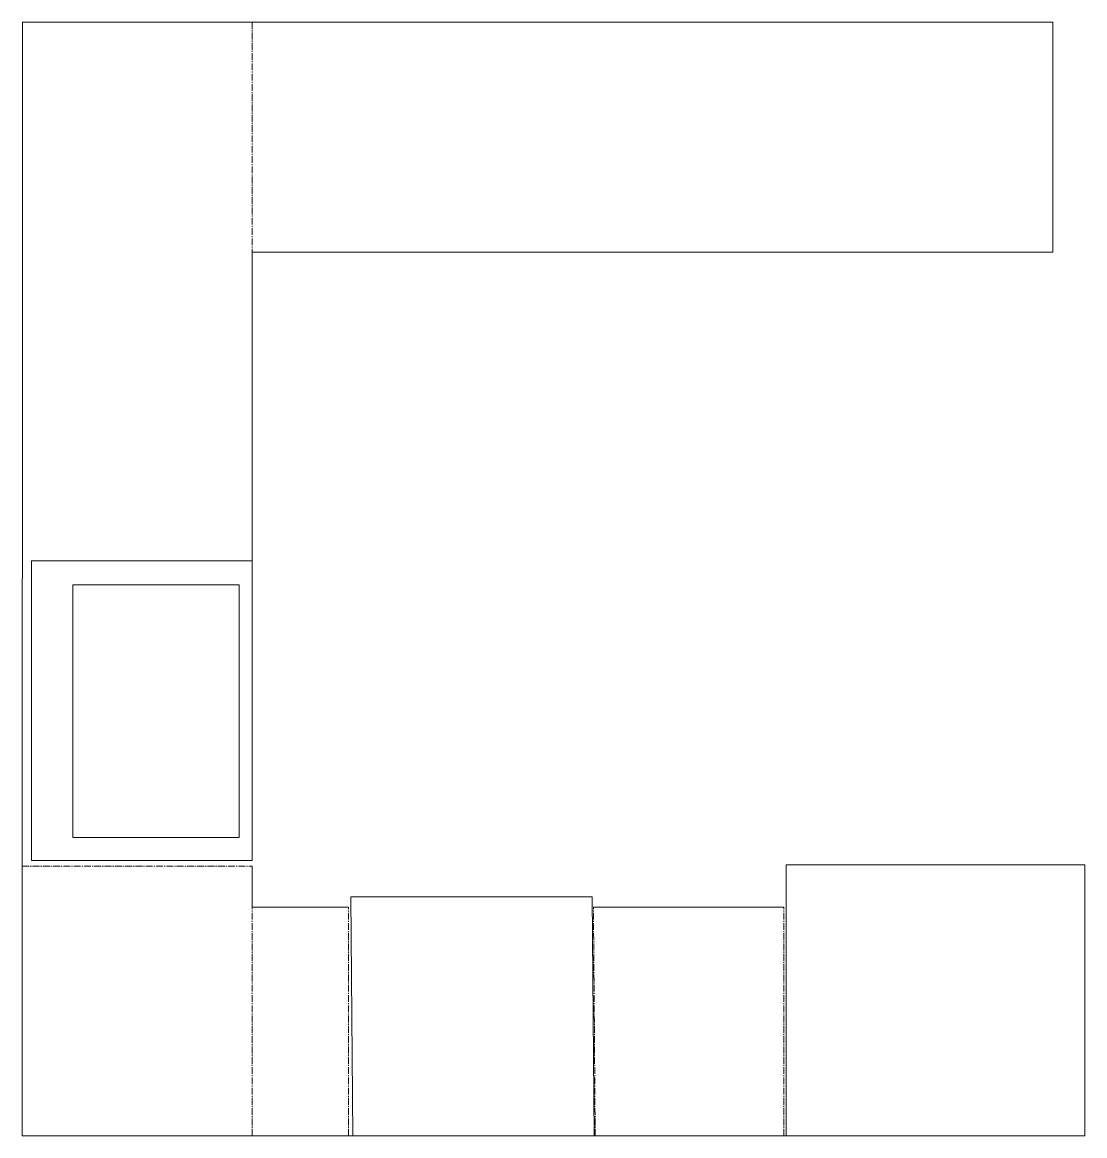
# Model space of a CAD drawing. Header units: inches. Extents: x 5 to 121, y 306 to 427.
import ezdxf

# ---------------------------------------------------------------- set-up
doc = ezdxf.new("R2010")
doc.units = ezdxf.units.IN
doc.header["$MEASUREMENT"] = 0
doc.linetypes.add('CENTER2', pattern=[1.125, 0.75, -0.125, 0.125, -0.125])
doc.layers.add('Countertops-Sink-Stove_Exaust-Hood-XYZ', color=254, linetype='Continuous', lineweight=9)

# ---------------------------------------------------------------- blocks, each defined once
blk = doc.blocks.new('sink-stove-refrigerator-countertops')
at = {"layer": 'Countertops-Sink-Stove_Exaust-Hood-XYZ'}
for p, q in [((4.75, 427.25), (117.39, 427.25)), ((4.76, 427.25), (4.75, 305.53)), ((4.76, 427.25), (29.89, 427.25)), ((117.39, 427.25), (117.39, 402.12)), ((117.39, 402.12), (29.89, 402.12)), ((29.89, 402.12), (29.89, 368.38)), ((4.75, 368.38), (4.76, 368.38)), ((4.75, 365.75), (4.76, 365.75)), ((10.26, 365.75), (28.45, 365.75)), ((10.26, 338.12), (10.26, 365.75)), ((28.45, 365.75), (28.45, 338.12)), ((10.26, 338.12), (28.45, 338.12)), ((4.75, 335.15), (4.75, 335.15)), ((5.76, 335.62), (29.89, 335.62)), ((29.89, 330.53), (29.89, 335)), ((88.25, 335.15), (120.87, 335.15)), ((88.25, 335.15), (88.25, 305.53)), ((120.87, 335.15), (120.87, 305.53)), ((40.87, 305.53), (40.67, 331.65)), ((40.67, 331.65), (67.04, 331.65)), ((67.24, 305.53), (67.04, 331.65)), ((40.42, 330.53), (29.89, 330.53)), ((67.18, 330.53), (88, 330.53)), ((4.75, 305.53), (120.87, 305.53))]:
    blk.add_line(p, q, dxfattribs=at)
at = {"layer": 'Countertops-Sink-Stove_Exaust-Hood-XYZ', "linetype": 'CENTER2'}
for p, q in [((29.89, 427.25), (29.89, 402.12)), ((4.75, 335), (29.89, 335)), ((29.89, 305.53), (29.89, 330.53)), ((40.42, 305.53), (40.42, 330.53)), ((67.37, 305.53), (67.18, 330.53)), ((88, 305.53), (88, 330.53))]:
    blk.add_line(p, q, dxfattribs=at)
at = {"layer": 'Countertops-Sink-Stove_Exaust-Hood-XYZ'}
blk.add_lwpolyline([(29.89, 368.38), (29.89, 335.62), (5.76, 335.62), (5.76, 368.38)], close=True, dxfattribs=at)

msp = doc.modelspace()

# ---------------------------------------------------------------- block references
at = {"layer": 'Countertops-Sink-Stove_Exaust-Hood-XYZ'}
msp.add_blockref('sink-stove-refrigerator-countertops', (0, 0), dxfattribs=at)

doc.saveas('drawing.dxf')
